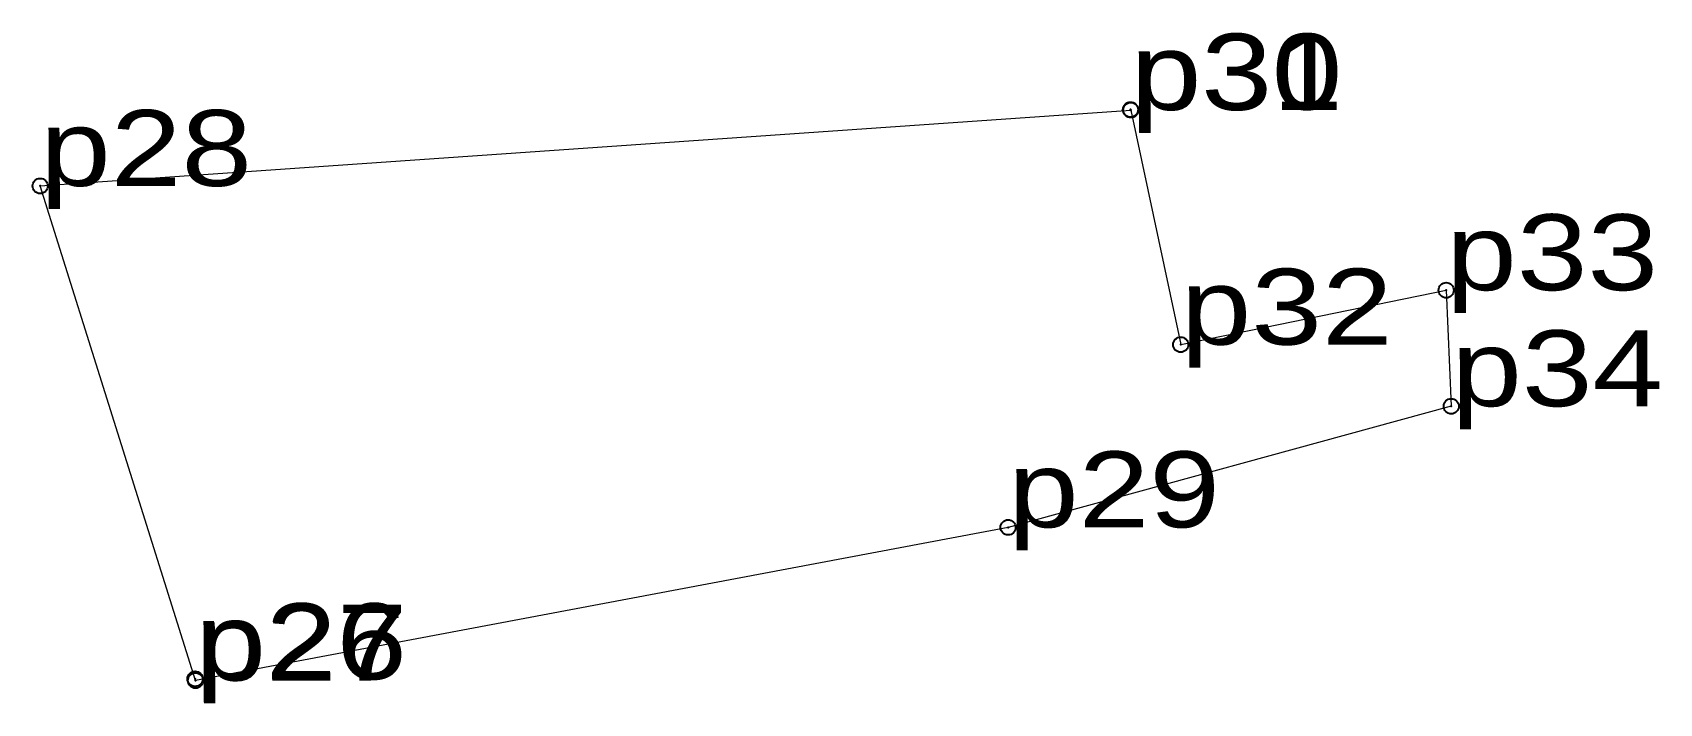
# Model space of a CAD drawing. Header units: metres. Extents: x 536644.4 to 536683, y 1837030.8 to 1837046.7.
import ezdxf

# ---------------------------------------------------------------- set-up
doc = ezdxf.new("R2010")
doc.units = ezdxf.units.M
doc.header["$LTSCALE"] = 0.72
doc.header["$PDMODE"] = 32
doc.header["$PDSIZE"] = 0.36
doc.layers.add('10', color=7, linetype='Continuous', lineweight=13)
doc.layers.add('12', color=7, linetype='Continuous')
doc.layers.add('7', color=7, linetype='Continuous')

msp = doc.modelspace()

# ---------------------------------------------------------------- linework, layer by layer
at = {"layer": '10'}
msp.add_lwpolyline([(536644.6, 1837043.09), (536670.44, 1837044.89), (536671.62, 1837039.33), (536677.91, 1837040.62), (536678.03, 1837037.87), (536667.53, 1837035), (536648.28, 1837031.37)], close=True, dxfattribs=at)
at = {"layer": '7'}
for p in [(536670.43, 1837044.9), (536670.44, 1837044.89), (536644.6, 1837043.09), (536677.91, 1837040.62), (536671.62, 1837039.33), (536678.03, 1837037.87), (536667.53, 1837035), (536648.27, 1837031.41), (536648.28, 1837031.37)]:
    msp.add_point(p, dxfattribs=at)

# ---------------------------------------------------------------- texts
at = {"layer": '12', "width": 1.25}
for s, p in [('p30', (536670.43, 1837044.9)), ('p31', (536670.44, 1837044.89)), ('p28', (536644.6, 1837043.09)), ('p33', (536677.91, 1837040.62)), ('p32', (536671.62, 1837039.33)), ('p34', (536678.03, 1837037.87)), ('p29', (536667.53, 1837035)), ('p26', (536648.27, 1837031.4)), ('p27', (536648.28, 1837031.37))]:
    msp.add_text(s, height=1.8, dxfattribs=at).set_placement(p)

doc.saveas('drawing.dxf')
